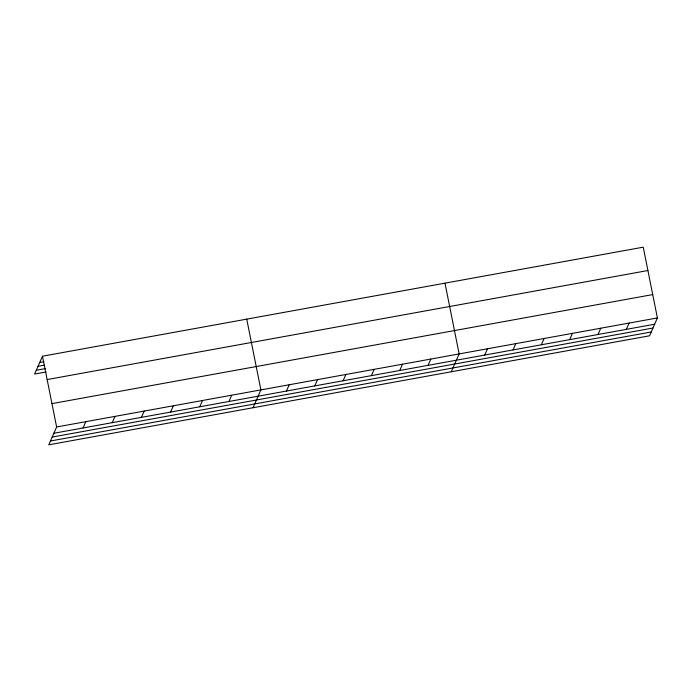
<?xml version="1.0" encoding="UTF-8"?>
<svg xmlns="http://www.w3.org/2000/svg" width="692" height="692" viewBox="0 0 692 692"><rect width="100%" height="100%" fill="white"/><g stroke="black" fill="none" stroke-linecap="round" stroke-linejoin="round"><path stroke-width="1.04" d="M42.471 356.207L56.632 426.973L48.76 444.826L649.529 335.793L657.4 317.939L643.24 247.174L42.471 356.207L34.6 374.061L46.061 371.985M83.04 427.967L85.817 421.679M112.225 422.674L114.993 416.385M141.402 417.38L144.178 411.083M170.578 412.077L173.355 405.789M199.763 406.784L202.54 400.495M228.94 401.49L231.716 395.201M253.021 407.752L260.893 389.899L246.733 319.133M286.445 391.049L289.221 384.761M314.765 385.911L317.542 379.623M343.085 380.773L345.862 374.484M371.405 375.635L374.182 369.338M399.734 370.488L402.502 364.2M428.054 365.35L430.822 359.062M451.271 371.777L459.151 353.923L444.982 283.158M484.694 355.074L487.471 348.777M513.014 349.927L515.791 343.639M541.334 344.789L544.111 338.5M569.663 339.651L572.431 333.362M597.983 334.513L600.76 328.216M626.303 329.366L629.08 323.077M39.703 362.496L43.864 361.743M38.017 366.319L44.271 365.177M36.287 370.246L45.663 368.542M47.151 379.562L647.911 270.529M51.961 403.618L652.729 294.584M56.632 426.973L657.4 317.939M53.864 433.261L654.623 324.228M52.177 437.076L652.945 328.043M50.447 441.012L651.207 331.978"/></g></svg>
